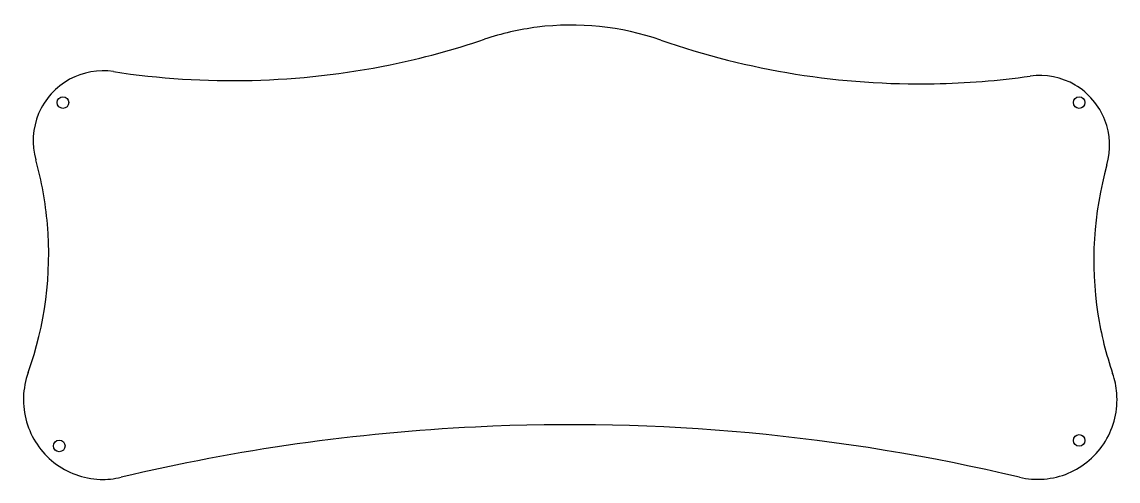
# Model space of a CAD drawing. Header units: millimetres. Extents: x -4 to 279, y 2 to 120.
import ezdxf

# ---------------------------------------------------------------- set-up
doc = ezdxf.new("R2010")
doc.units = ezdxf.units.MM
doc.layers.get('0').update_dxf_attribs({"linetype": 'CONTINUOUS'})

msp = doc.modelspace()

# ---------------------------------------------------------------- linework, layer by layer
for centre in [(6.95, 99.62), (269.29, 99.62), (6, 11), (269.29, 12.43)]:
    msp.add_circle(centre, 1.5)
for points, knots in [([(161.27, 115.74), (151.08, 119.28), (140.06, 120.43), (129.36, 119.07), (124.74, 118.48), (120.19, 117.44), (115.78, 115.95)], [-0.3332433, -0.3332433, -0.3332433, -0.3332433, 0.1259322, 0.1259322, 0.1259322, 0.3238521, 0.3238521, 0.3238521, 0.3238521]), ([(19.97, 107.61), (43.65, 103.99), (67.96, 104.6), (91.43, 109.39), (99.67, 111.07), (107.8, 113.26), (115.78, 115.95)], [-0.1508489, -0.1508489, -0.1508489, -0.1508489, 0.2004819, 0.2004819, 0.2004819, 0.3238521, 0.3238521, 0.3238521, 0.3238521]), ([(161.27, 115.74), (183.9, 107.87), (207.92, 104.03), (231.86, 104.47), (240.16, 104.62), (248.44, 105.28), (256.65, 106.44)], [-0.3332433, -0.3332433, -0.3332433, -0.3332433, 0.0180847, 0.0180847, 0.0180847, 0.1397457, 0.1397457, 0.1397457, 0.1397457]), ([(19.97, 107.61), (16.12, 108.19), (12.09, 107.48), (8.67, 105.62), (5.12, 103.68), (2.25, 100.5), (0.68, 96.76), (-0.89, 93.02), (-1.16, 88.74), (-0.06, 84.83)], [2.990744, 2.990744, 2.990744, 2.990744, 3.639219, 3.639219, 3.639219, 4.313002, 4.313002, 4.313002, 4.986785, 4.986785, 4.986785, 4.986785]), ([(276.47, 83.59), (277.54, 87.35), (277.34, 91.45), (275.93, 95.09), (274.47, 98.86), (271.72, 102.1), (268.26, 104.14), (264.79, 106.18), (260.63, 107), (256.65, 106.44)], [-1.84804, -1.84804, -1.84804, -1.84804, -1.199522, -1.199522, -1.199522, -0.529888, -0.529888, -0.529888, 0.139746, 0.139746, 0.139746, 0.139746]), ([(-2.03, 29.95), (2.35, 42.15), (4.07, 55.31), (2.95, 68.24), (2.47, 73.85), (1.46, 79.41), (-0.06, 84.83)], [-1.9172736, -1.9172736, -1.9172736, -1.9172736, -1.48436, -1.48436, -1.48436, -1.2964006, -1.2964006, -1.2964006, -1.2964006]), ([(276.47, 83.59), (272.94, 71.11), (272.13, 57.86), (274.14, 45.05), (274.95, 39.83), (276.23, 34.68), (277.94, 29.68)], [-1.8480403, -1.8480403, -1.8480403, -1.8480403, -1.4151647, -1.4151647, -1.4151647, -1.2387066, -1.2387066, -1.2387066, -1.2387066]), ([(-2.03, 29.95), (-3.49, 25.9), (-3.64, 21.37), (-2.44, 17.23), (-1.25, 13.1), (1.26, 9.37), (4.64, 6.73), (8.02, 4.08), (12.24, 2.54), (16.52, 2.38), (18.34, 2.32), (20.18, 2.5), (21.96, 2.92)], [-1.917274, -1.917274, -1.917274, -1.917274, -1.288797, -1.288797, -1.288797, -0.662669, -0.662669, -0.662669, -0.035737, -0.035737, -0.035737, 0.231925, 0.231925, 0.231925, 0.231925]), ([(253.85, 2.93), (258.03, 1.94), (262.52, 2.31), (266.48, 3.97), (270.42, 5.63), (273.83, 8.57), (276.06, 12.23), (278.29, 15.91), (279.34, 20.29), (279, 24.58), (278.86, 26.32), (278.51, 28.04), (277.94, 29.68)], [2.909724, 2.909724, 2.909724, 2.909724, 3.537984, 3.537984, 3.537984, 4.164055, 4.164055, 4.164055, 4.791015, 4.791015, 4.791015, 5.044479, 5.044479, 5.044479, 5.044479]), ([(253.85, 2.93), (207.97, 13.81), (160.57, 18.19), (113.49, 15.89), (82.67, 14.39), (51.99, 10.04), (21.96, 2.92)], [-0.2318685, -0.2318685, -0.2318685, -0.2318685, 0.0484521, 0.0484521, 0.0484521, 0.2319248, 0.2319248, 0.2319248, 0.2319248])]:
    msp.add_open_spline(points, degree=3, knots=knots)

doc.saveas('drawing.dxf')
